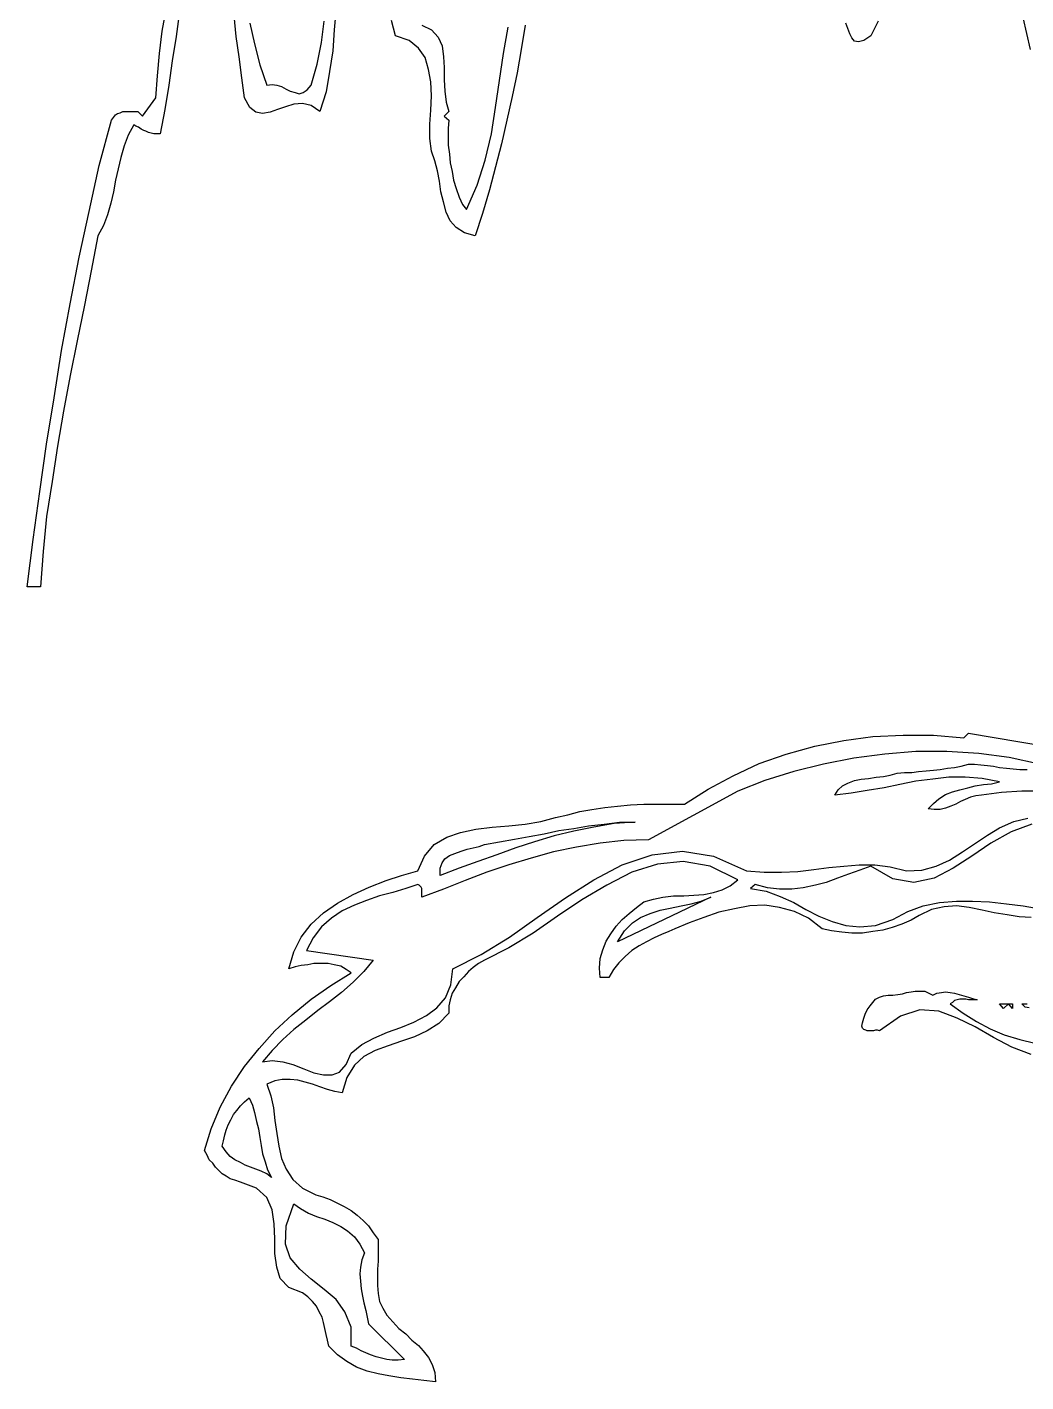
# Model space of a CAD drawing. Extents: x 0.04 to 7.28, y 0.05 to 9.48.
# Drawn here: x 0.197 to 1.677, y 1.282 to 3.289 of the extents above; entities that cross this region are included whole.
import ezdxf

# ---------------------------------------------------------------- set-up
doc = ezdxf.new("R2010")
doc.units = 0
doc.layers.add('1', color=7, linetype='Continuous')

msp = doc.modelspace()

# ---------------------------------------------------------------- linework, layer by layer
for points in [[(0.423, 3.312), (0.418, 3.275), (0.412, 3.239), (0.407, 3.203), (0.401, 3.167), (0.394, 3.131), (0.39, 3.131), (0.385, 3.131), (0.381, 3.132), (0.377, 3.133), (0.373, 3.135), (0.37, 3.136), (0.366, 3.138), (0.362, 3.141), (0.358, 3.142), (0.355, 3.144), (0.347, 3.129), (0.341, 3.113), (0.336, 3.096), (0.332, 3.079), (0.328, 3.062), (0.325, 3.045), (0.321, 3.028), (0.316, 3.011), (0.31, 2.995), (0.302, 2.98), (0.292, 2.928), (0.282, 2.877), (0.271, 2.824), (0.261, 2.773), (0.251, 2.72), (0.242, 2.668), (0.234, 2.616), (0.226, 2.564), (0.221, 2.512), (0.217, 2.46), (0.197, 2.46), (0.206, 2.53), (0.216, 2.601), (0.226, 2.671), (0.237, 2.74), (0.248, 2.81), (0.261, 2.879), (0.274, 2.948), (0.289, 3.016), (0.304, 3.084), (0.322, 3.151), (0.325, 3.155), (0.328, 3.159), (0.331, 3.161), (0.335, 3.162), (0.339, 3.164), (0.343, 3.164), (0.348, 3.164), (0.352, 3.164), (0.357, 3.164), (0.361, 3.164), (0.368, 3.157), (0.388, 3.184), (0.39, 3.217), (0.393, 3.25), (0.397, 3.283), (0.403, 3.315)], [(0.655, 3.317), (0.652, 3.285), (0.65, 3.254), (0.645, 3.223), (0.64, 3.193), (0.631, 3.164), (0.618, 3.173), (0.605, 3.176), (0.592, 3.175), (0.58, 3.171), (0.568, 3.167), (0.557, 3.163), (0.546, 3.161), (0.536, 3.163), (0.527, 3.17), (0.519, 3.184), (0.515, 3.214), (0.511, 3.245), (0.507, 3.275), (0.504, 3.306)], [(0.527, 3.295), (0.534, 3.264), (0.542, 3.233), (0.552, 3.203), (0.56, 3.204), (0.567, 3.203), (0.574, 3.201), (0.581, 3.197), (0.587, 3.194), (0.594, 3.192), (0.6, 3.19), (0.606, 3.192), (0.612, 3.196), (0.618, 3.203), (0.627, 3.234), (0.633, 3.266), (0.637, 3.298)], [(0.935, 3.292), (0.929, 3.256), (0.923, 3.221), (0.916, 3.186), (0.908, 3.151), (0.9, 3.116), (0.891, 3.082), (0.882, 3.048), (0.872, 3.013), (0.861, 2.98), (0.845, 2.984), (0.833, 2.992), (0.824, 3.002), (0.818, 3.015), (0.814, 3.03), (0.81, 3.045), (0.808, 3.061), (0.805, 3.076), (0.801, 3.091), (0.796, 3.105), (0.794, 3.124), (0.794, 3.145), (0.795, 3.166), (0.796, 3.187), (0.795, 3.208), (0.792, 3.226), (0.787, 3.244), (0.777, 3.258), (0.763, 3.269), (0.743, 3.276), (0.737, 3.299)], [(0.782, 3.292), (0.796, 3.285), (0.806, 3.274), (0.812, 3.261), (0.814, 3.245), (0.815, 3.229), (0.815, 3.211), (0.816, 3.194), (0.818, 3.178), (0.822, 3.164), (0.815, 3.157), (0.822, 3.151), (0.821, 3.139), (0.821, 3.127), (0.821, 3.114), (0.823, 3.101), (0.824, 3.088), (0.827, 3.075), (0.829, 3.062), (0.833, 3.05), (0.837, 3.037), (0.842, 3.026), (0.848, 3.019), (0.864, 3.055), (0.876, 3.092), (0.885, 3.131), (0.891, 3.17), (0.897, 3.21), (0.903, 3.25), (0.91, 3.289)], [(1.458, 3.298), (1.447, 3.276), (1.437, 3.269), (1.429, 3.267), (1.423, 3.268), (1.419, 3.273), (1.416, 3.279), (1.413, 3.287), (1.41, 3.295)], [(1.684, 3.256), (1.673, 3.303)], [(1.685, 1.97), (1.667, 1.971), (1.649, 1.974), (1.63, 1.977), (1.612, 1.981), (1.593, 1.985), (1.574, 1.987), (1.556, 1.986), (1.537, 1.982), (1.519, 1.973), (1.507, 1.966), (1.493, 1.96), (1.479, 1.955), (1.465, 1.951), (1.45, 1.949), (1.435, 1.947), (1.419, 1.947), (1.404, 1.948), (1.389, 1.95), (1.375, 1.953), (1.355, 1.969), (1.334, 1.979), (1.312, 1.985), (1.29, 1.988), (1.268, 1.987), (1.245, 1.983), (1.222, 1.978), (1.2, 1.97), (1.178, 1.962), (1.157, 1.953), (1.148, 1.949), (1.137, 1.945), (1.126, 1.94), (1.115, 1.934), (1.104, 1.928), (1.093, 1.921), (1.083, 1.912), (1.074, 1.903), (1.066, 1.893), (1.059, 1.881), (1.046, 1.881), (1.045, 1.895), (1.046, 1.909), (1.05, 1.922), (1.055, 1.935), (1.062, 1.946), (1.07, 1.957), (1.079, 1.967), (1.089, 1.976), (1.1, 1.985), (1.111, 1.993), (1.125, 1.997), (1.139, 2), (1.155, 2.002), (1.17, 2.002), (1.185, 2.003), (1.2, 2.004), (1.214, 2.007), (1.227, 2.011), (1.239, 2.017), (1.25, 2.026), (1.209, 2.046), (1.169, 2.053), (1.131, 2.049), (1.093, 2.037), (1.056, 2.018), (1.019, 1.996), (0.983, 1.972), (0.947, 1.947), (0.911, 1.925), (0.875, 1.907), (0.866, 1.902), (0.858, 1.896), (0.851, 1.89), (0.844, 1.882), (0.837, 1.875), (0.832, 1.866), (0.827, 1.858), (0.824, 1.848), (0.822, 1.839), (0.822, 1.828), (0.807, 1.813), (0.79, 1.802), (0.771, 1.793), (0.752, 1.787), (0.732, 1.78), (0.713, 1.773), (0.696, 1.764), (0.682, 1.751), (0.671, 1.733), (0.664, 1.71), (0.653, 1.712), (0.642, 1.715), (0.631, 1.719), (0.62, 1.723), (0.609, 1.726), (0.598, 1.729), (0.587, 1.73), (0.575, 1.73), (0.564, 1.728), (0.552, 1.723), (0.558, 1.706), (0.562, 1.688), (0.564, 1.669), (0.567, 1.65), (0.57, 1.631), (0.574, 1.613), (0.581, 1.597), (0.591, 1.582), (0.605, 1.569), (0.625, 1.559), (0.635, 1.556), (0.646, 1.552), (0.657, 1.547), (0.667, 1.542), (0.677, 1.536), (0.686, 1.529), (0.695, 1.521), (0.703, 1.513), (0.71, 1.503), (0.717, 1.493), (0.717, 1.483), (0.717, 1.473), (0.717, 1.461), (0.716, 1.449), (0.716, 1.437), (0.716, 1.425), (0.717, 1.413), (0.719, 1.401), (0.724, 1.391), (0.73, 1.381), (0.739, 1.371), (0.748, 1.361), (0.758, 1.353), (0.767, 1.344), (0.777, 1.336), (0.784, 1.328), (0.792, 1.318), (0.797, 1.308), (0.801, 1.296), (0.802, 1.282), (0.785, 1.284), (0.768, 1.286), (0.751, 1.288), (0.733, 1.291), (0.717, 1.294), (0.701, 1.298), (0.685, 1.304), (0.671, 1.312), (0.657, 1.322), (0.644, 1.335), (0.642, 1.344), (0.64, 1.352), (0.638, 1.361), (0.636, 1.37), (0.634, 1.378), (0.63, 1.386), (0.626, 1.394), (0.62, 1.401), (0.613, 1.408), (0.605, 1.414), (0.585, 1.422), (0.572, 1.435), (0.567, 1.452), (0.564, 1.472), (0.564, 1.494), (0.563, 1.516), (0.56, 1.537), (0.552, 1.555), (0.537, 1.569), (0.513, 1.578), (0.505, 1.581), (0.498, 1.583), (0.492, 1.587), (0.486, 1.59), (0.481, 1.595), (0.476, 1.6), (0.472, 1.606), (0.467, 1.611), (0.464, 1.618), (0.46, 1.625), (0.47, 1.657), (0.483, 1.689), (0.5, 1.72), (0.519, 1.749), (0.541, 1.776), (0.564, 1.802), (0.59, 1.826), (0.618, 1.849), (0.647, 1.869), (0.677, 1.888), (0.67, 1.893), (0.662, 1.898), (0.652, 1.9), (0.643, 1.902), (0.633, 1.902), (0.622, 1.902), (0.613, 1.9), (0.603, 1.899), (0.594, 1.897), (0.585, 1.894), (0.592, 1.919), (0.603, 1.941), (0.618, 1.96), (0.636, 1.977), (0.657, 1.991), (0.68, 2.004), (0.704, 2.015), (0.729, 2.025), (0.752, 2.032), (0.776, 2.039), (0.786, 2.061), (0.8, 2.078), (0.819, 2.089), (0.839, 2.096), (0.862, 2.101), (0.886, 2.104), (0.911, 2.106), (0.935, 2.108), (0.958, 2.112), (0.98, 2.118), (0.998, 2.122), (1.016, 2.127), (1.034, 2.13), (1.053, 2.133), (1.072, 2.135), (1.091, 2.137), (1.111, 2.138), (1.13, 2.138), (1.15, 2.138), (1.171, 2.138), (1.206, 2.16), (1.243, 2.18), (1.282, 2.198), (1.322, 2.212), (1.364, 2.224), (1.407, 2.232), (1.45, 2.238), (1.495, 2.24), (1.54, 2.24), (1.585, 2.236), (1.592, 2.243), (1.706, 2.224)], [(1.697, 2.197), (1.652, 2.207), (1.607, 2.213), (1.56, 2.216), (1.514, 2.216), (1.468, 2.212), (1.422, 2.206), (1.377, 2.197), (1.333, 2.186), (1.29, 2.173), (1.25, 2.157), (1.118, 2.085), (1.081, 2.084), (1.046, 2.08), (1.011, 2.074), (0.977, 2.067), (0.944, 2.058), (0.911, 2.048), (0.878, 2.037), (0.846, 2.025), (0.814, 2.012), (0.782, 2), (0.782, 2.002), (0.782, 2.005), (0.782, 2.008), (0.782, 2.011), (0.782, 2.013), (0.781, 2.015), (0.78, 2.016), (0.778, 2.018), (0.776, 2.019), (0.758, 2.013), (0.739, 2.007), (0.719, 2.002), (0.7, 1.995), (0.682, 1.988), (0.664, 1.98), (0.648, 1.969), (0.633, 1.956), (0.621, 1.94), (0.611, 1.921), (0.71, 1.907), (0.696, 1.89), (0.68, 1.874), (0.663, 1.859), (0.645, 1.845), (0.628, 1.832), (0.61, 1.818), (0.592, 1.804), (0.576, 1.789), (0.56, 1.773), (0.546, 1.756), (0.56, 1.758), (0.576, 1.756), (0.591, 1.752), (0.607, 1.746), (0.622, 1.74), (0.636, 1.737), (0.649, 1.737), (0.66, 1.741), (0.67, 1.752), (0.677, 1.769), (0.693, 1.782), (0.711, 1.791), (0.731, 1.8), (0.751, 1.807), (0.77, 1.815), (0.789, 1.825), (0.804, 1.836), (0.817, 1.851), (0.825, 1.87), (0.828, 1.894), (0.87, 1.915), (0.912, 1.941), (0.953, 1.97), (0.995, 1.999), (1.037, 2.026), (1.079, 2.048), (1.123, 2.063), (1.168, 2.068), (1.214, 2.061), (1.263, 2.039), (1.289, 2.037), (1.315, 2.037), (1.339, 2.038), (1.363, 2.041), (1.385, 2.044), (1.407, 2.046), (1.43, 2.048), (1.453, 2.048), (1.476, 2.045), (1.5, 2.039), (1.523, 2.04), (1.544, 2.046), (1.564, 2.055), (1.583, 2.067), (1.601, 2.079), (1.62, 2.092), (1.638, 2.103), (1.659, 2.112), (1.68, 2.117)], [(1.701, 2.157), (1.671, 2.157), (1.641, 2.155), (1.611, 2.151), (1.603, 2.15), (1.595, 2.148), (1.587, 2.145), (1.58, 2.142), (1.573, 2.138), (1.566, 2.135), (1.558, 2.132), (1.55, 2.13), (1.541, 2.13), (1.532, 2.131), (1.54, 2.139), (1.548, 2.146), (1.558, 2.152), (1.568, 2.156), (1.579, 2.159), (1.591, 2.162), (1.602, 2.165), (1.614, 2.167), (1.626, 2.168), (1.638, 2.171), (1.612, 2.176), (1.587, 2.178), (1.563, 2.178), (1.539, 2.175), (1.514, 2.172), (1.49, 2.167), (1.467, 2.162), (1.442, 2.158), (1.418, 2.154), (1.394, 2.151), (1.399, 2.159), (1.405, 2.165), (1.413, 2.169), (1.423, 2.173), (1.433, 2.175), (1.444, 2.176), (1.455, 2.178), (1.466, 2.179), (1.476, 2.181), (1.486, 2.184), (1.497, 2.185), (1.508, 2.185), (1.518, 2.186), (1.529, 2.187), (1.54, 2.188), (1.55, 2.189), (1.561, 2.191), (1.571, 2.192), (1.581, 2.194), (1.592, 2.197), (1.601, 2.197), (1.61, 2.196), (1.62, 2.195), (1.629, 2.194), (1.638, 2.192), (1.648, 2.191), (1.658, 2.19), (1.668, 2.189), (1.679, 2.189)], [(1.686, 2.108), (1.655, 2.097), (1.625, 2.08), (1.597, 2.061), (1.569, 2.043), (1.541, 2.028), (1.511, 2.022), (1.48, 2.027), (1.447, 2.046), (1.431, 2.04), (1.414, 2.034), (1.398, 2.028), (1.381, 2.022), (1.365, 2.018), (1.347, 2.014), (1.33, 2.012), (1.312, 2.012), (1.294, 2.014), (1.276, 2.019), (1.269, 2.013), (1.292, 2.009), (1.313, 2.001), (1.333, 1.992), (1.351, 1.982), (1.37, 1.972), (1.39, 1.964), (1.41, 1.958), (1.431, 1.956), (1.454, 1.958), (1.48, 1.967), (1.502, 1.979), (1.525, 1.987), (1.549, 1.992), (1.574, 1.994), (1.598, 1.994), (1.623, 1.993), (1.648, 1.99), (1.673, 1.987), (1.698, 1.983)], [(1.685, 1.767), (1.656, 1.778), (1.629, 1.792), (1.602, 1.808), (1.575, 1.821), (1.548, 1.831), (1.52, 1.833), (1.491, 1.824), (1.46, 1.802), (1.457, 1.803), (1.454, 1.803), (1.451, 1.802), (1.449, 1.802), (1.445, 1.802), (1.442, 1.802), (1.44, 1.803), (1.437, 1.804), (1.435, 1.806), (1.434, 1.809), (1.435, 1.814), (1.437, 1.821), (1.439, 1.827), (1.442, 1.833), (1.446, 1.839), (1.45, 1.844), (1.454, 1.849), (1.46, 1.852), (1.466, 1.854), (1.473, 1.855), (1.48, 1.855), (1.487, 1.856), (1.494, 1.857), (1.5, 1.859), (1.507, 1.86), (1.513, 1.861), (1.52, 1.861), (1.527, 1.861), (1.533, 1.858), (1.539, 1.855), (1.545, 1.858), (1.552, 1.859), (1.558, 1.86), (1.565, 1.859), (1.571, 1.858), (1.578, 1.856), (1.585, 1.854), (1.592, 1.852), (1.598, 1.85), (1.605, 1.848), (1.601, 1.848), (1.597, 1.848), (1.592, 1.848), (1.588, 1.849), (1.583, 1.849), (1.579, 1.849), (1.575, 1.848), (1.571, 1.847), (1.568, 1.844), (1.565, 1.842), (1.584, 1.828), (1.604, 1.816), (1.624, 1.805), (1.645, 1.796), (1.668, 1.789), (1.69, 1.784)], [(1.657, 1.835), (1.651, 1.842), (1.644, 1.835), (1.638, 1.842), (1.657, 1.842), (1.657, 1.835)], [(1.682, 1.836), (1.676, 1.837), (1.671, 1.842), (1.673, 1.842), (1.676, 1.842), (1.679, 1.842)]]:
    msp.add_lwpolyline(points)
at = {"layer": '1'}
for points in [[(1.098, 2.111), (1.067, 2.109), (1.037, 2.104), (1.007, 2.098), (0.978, 2.091), (0.949, 2.082), (0.921, 2.073), (0.893, 2.063), (0.865, 2.053), (0.837, 2.043), (0.809, 2.032), (0.809, 2.043), (0.812, 2.051), (0.816, 2.057), (0.823, 2.062), (0.831, 2.065), (0.84, 2.068), (0.849, 2.071), (0.858, 2.073), (0.867, 2.075), (0.875, 2.078), (0.897, 2.082), (0.919, 2.086), (0.941, 2.09), (0.963, 2.094), (0.985, 2.099), (1.007, 2.102), (1.029, 2.106), (1.052, 2.108), (1.075, 2.111), (1.098, 2.111)], [(1.072, 1.934), (1.082, 1.95), (1.094, 1.962), (1.106, 1.97), (1.12, 1.976), (1.135, 1.981), (1.15, 1.984), (1.166, 1.987), (1.181, 1.99), (1.196, 1.994), (1.21, 2), (1.072, 1.934)], [(0.559, 1.585), (0.552, 1.59), (0.544, 1.594), (0.536, 1.597), (0.528, 1.6), (0.52, 1.603), (0.513, 1.607), (0.505, 1.611), (0.498, 1.616), (0.492, 1.623), (0.486, 1.631), (0.488, 1.639), (0.49, 1.648), (0.492, 1.655), (0.495, 1.663), (0.499, 1.67), (0.503, 1.678), (0.508, 1.684), (0.513, 1.691), (0.519, 1.697), (0.526, 1.703), (0.531, 1.692), (0.534, 1.681), (0.537, 1.668), (0.54, 1.657), (0.542, 1.644), (0.544, 1.632), (0.546, 1.62), (0.55, 1.608), (0.553, 1.596), (0.559, 1.585)], [(0.697, 1.473), (0.693, 1.463), (0.691, 1.452), (0.69, 1.442), (0.691, 1.431), (0.692, 1.42), (0.694, 1.409), (0.696, 1.399), (0.699, 1.388), (0.701, 1.378), (0.703, 1.368), (0.756, 1.315), (0.747, 1.314), (0.738, 1.314), (0.73, 1.315), (0.722, 1.317), (0.714, 1.319), (0.706, 1.322), (0.699, 1.325), (0.692, 1.328), (0.685, 1.332), (0.677, 1.335), (0.677, 1.363), (0.668, 1.386), (0.655, 1.404), (0.637, 1.419), (0.618, 1.434), (0.601, 1.449), (0.587, 1.466), (0.58, 1.486), (0.581, 1.513), (0.592, 1.546), (0.602, 1.539), (0.614, 1.532), (0.626, 1.527), (0.638, 1.523), (0.65, 1.518), (0.662, 1.512), (0.672, 1.506), (0.682, 1.497), (0.69, 1.486), (0.697, 1.473)]]:
    msp.add_lwpolyline(points, dxfattribs=at)

doc.saveas('drawing.dxf')
